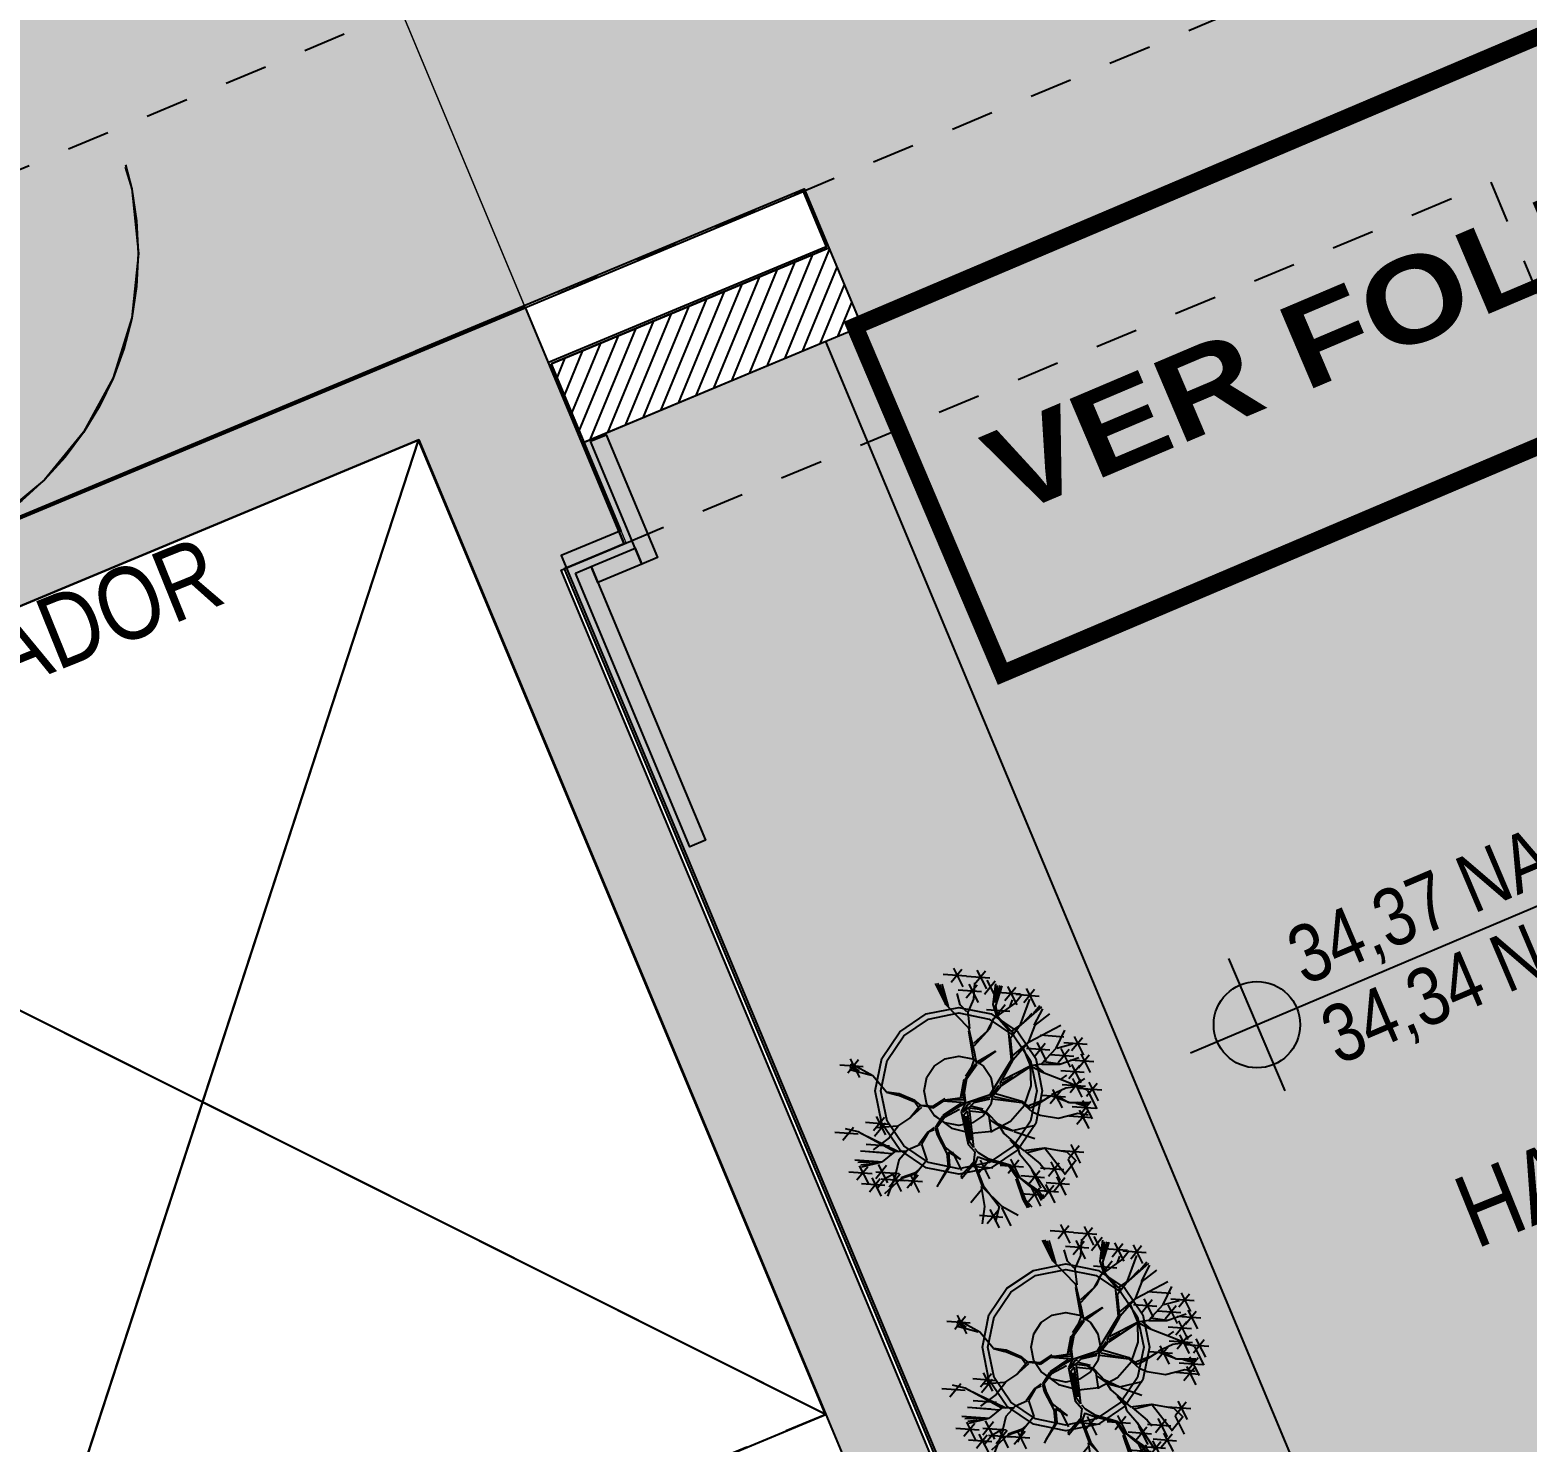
# Model space of a CAD drawing. Header units: metres. Extents: x -154 to 570, y -18 to 184.
# Drawn here: x -40.613 to -37.107, y 13.871 to 17.181 of the extents above; entities that cross this region are included whole.
import ezdxf
from ezdxf.enums import TextEntityAlignment as Align
from ezdxf.xclip import XClip

# ---------------------------------------------------------------- set-up
doc = ezdxf.new("R2010")
doc.units = ezdxf.units.M
doc.header["$XCLIPFRAME"] = 0
for name, pattern in [('CENTER', [2, 1.25, -0.25, 0.25, -0.25]), ('CIRCULAÇAO VERTICAL EMBASAMENTO$0$DASHEDX2', [1.5, 1, -0.5]), ('PUC TORRE A$0$DASHEDX2', [1.5, 1, -0.5]), ('PUC TORRE A$0$ESTILO_TQS_0004', [1.12, 0.5, -0.2, 0.01, -0.2, 0.01, -0.2])]:
    doc.linetypes.add(name, pattern=pattern)
for name, color, linetype in [('ARQ-AUX', 7, 'Continuous'), ('ARQ-DIM - EMBASAM', 2, 'Continuous'), ('ARQ-SIM - EMBASAM', 1, 'Continuous'), ('ARQ-TXT - EMBASAM', 2, 'Continuous'), ('CIRCULAÇAO VERTICAL EMBASAMENTO$0$ARQ-ALV ACAB', 4, 'Continuous'), ('CIRCULAÇAO VERTICAL EMBASAMENTO$0$ARQ-ALV OSSO', 5, 'Continuous'), ('CIRCULAÇAO VERTICAL EMBASAMENTO$0$ARQ-PRJ', 7, 'CIRCULAÇAO VERTICAL EMBASAMENTO$0$DASHEDX2'), ('CIRCULAÇAO VERTICAL EMBASAMENTO$0$ARQ-SIM', 1, 'Continuous'), ('PUC TORRE A$0$1', 232, 'PUC TORRE A$0$DASHEDX2'), ('PUC TORRE A$0$205', 7, 'PUC TORRE A$0$ESTILO_TQS_0004'), ('PUC TORRE A$0$4', 2, 'Continuous'), ('PUC TORRE A$0$JL-LAY', 7, 'Continuous'), ('PUC$0$ARQ-ALV ACAB', 4, 'Continuous'), ('PUC$0$ARQ-ALV OSSO', 5, 'Continuous'), ('PUC$0$ARQ-ENCH', 1, 'Continuous')]:
    doc.layers.add(name, color=color, linetype=linetype)
doc.layers.add('CIRCULAÇAO VERTICAL EMBASAMENTO$0$ARQ-FORRO', color=9, linetype='Continuous', lineweight=5)
doc.layers.add('PUC$0$ARQ-FORRO', color=9, linetype='Continuous', lineweight=5)
doc.styles.add('Adesa', font='ARIALN.TTF')
doc.styles.add('ARN_3', font='arialbd.ttf', dxfattribs={"width": 1.25, "height": 3})

# ---------------------------------------------------------------- blocks, each defined once
blk = doc.blocks.new('PUC$0$forro area comum')
at = {"layer": 'PUC$0$ARQ-FORRO'}
h = blk.add_hatch(color=256, dxfattribs=at)
h.dxf.hatch_style = 1
h.paths.add_polyline_path([(11.6882, 2.455), (11.6882, 2.0562), (14.5982, 2.0547), (14.5982, 2.455), (22.4606, 2.455), (22.4606, 2.0562), (25.295, 2.056), (25.295, 2.4552), (26.4562, 2.4546), (26.4563, 3.9549), (5.17, 3.9599), (5.0963, 3.9584), (3.8246, 3.96), (3.825, 9.24), (2.3202, 9.2404), (2.3201, 3.955), (-1.06, 3.955), (-1.06, 4.3049), (-0.355, 4.305), (-0.355, 4.5591), (-0.2032, 4.5606), (-0.2032, 8.4256), (-4.865, 8.4256), (-4.865, 4.9649), (-4.6551, 4.9649), (-4.655, 4.1049), (-3.945, 4.1049), (-3.945, 3.9549), (-11.1863, 3.9549), (-11.1863, 2.455), (-10.025, 2.455), (-10.025, 2.0558), (-7.1264, 2.0558), (-7.1264, 2.455)])
at = {"layer": 'PUC$0$ARQ-FORRO', "elevation": 0}
blk.add_lwpolyline([(3.825, 9.24), (2.3202, 9.2404), (2.3201, 3.955), (-1.06, 3.955), (-1.06, 4.3049), (-0.355, 4.305), (-0.355, 4.5591), (-0.2032, 4.5606), (-0.2032, 8.4256), (-4.865, 8.4256), (-4.865, 4.9649), (-4.6551, 4.9649), (-4.655, 4.1049), (-3.945, 4.1049), (-3.945, 3.9549), (-11.1863, 3.9549), (-11.1863, 2.455), (-10.025, 2.455), (-10.025, 2.0558), (-7.1264, 2.0558), (-7.1264, 2.455), (11.6882, 2.455)], dxfattribs=at)
blk = doc.blocks.new('CIRCULAÇAO VERTICAL EMBASAMENTO')
at = {"layer": 'CIRCULAÇAO VERTICAL EMBASAMENTO$0$ARQ-FORRO'}
h = blk.add_hatch(color=256, dxfattribs=at)
h.dxf.hatch_style = 1
h.paths.add_polyline_path([(-0.3501, 2.452), (5.5549, 2.4551), (5.555, 3.9601), (4.98, 3.96), (4.98, 4.4652), (3.8253, 4.4654), (3.8249, 9.235), (2.3249, 9.2351), (2.3249, 3.955), (-0.3501, 3.955)])
at = {"layer": 'CIRCULAÇAO VERTICAL EMBASAMENTO$0$ARQ-ALV ACAB', "elevation": 0}
blk.add_lwpolyline([(2.125, 4.83), (2.3249, 4.83), (2.325, 3.955), (-0.3501, 3.955)], dxfattribs=at)
at = {"layer": 'CIRCULAÇAO VERTICAL EMBASAMENTO$0$ARQ-ALV OSSO', "elevation": 0}
blk.add_lwpolyline([(-0.075, 9.43), (2.52, 9.43), (2.52, 9.2401), (2.3199, 9.2401), (2.3199, 8.55), (2.13, 8.55), (2.13, 9.2401), (0, 9.2401), (0, 6.765), (2.13, 6.765), (2.13, 7.4449), (2.32, 7.4449), (2.3199, 5.935), (2.13, 5.935), (2.13, 6.625), (0, 6.625), (0, 4.15), (2.13, 4.15), (2.13, 4.825), (2.3199, 4.825), (2.32, 3.96), (-0.3501, 3.96)], dxfattribs=at)
at = {"layer": 'CIRCULAÇAO VERTICAL EMBASAMENTO$0$ARQ-FORRO', "elevation": 0}
blk.add_lwpolyline([(-0.3501, 2.452), (5.5549, 2.4551), (5.555, 3.9601), (4.98, 3.96), (4.98, 4.4652), (3.8253, 4.4654), (3.8249, 9.235), (2.3249, 9.2351), (2.3249, 3.955), (-0.3501, 3.955)], close=True, dxfattribs=at)
at = {"layer": 'CIRCULAÇAO VERTICAL EMBASAMENTO$0$ARQ-PRJ'}
blk.add_circle((1.13, 3.205, 0), 0.75, dxfattribs=at)
at = {"layer": 'CIRCULAÇAO VERTICAL EMBASAMENTO$0$ARQ-SIM', "elevation": 0}
for points in [[(2.13, 6.625), (0, 4.15)], [(0, 6.625), (2.13, 4.15)]]:
    blk.add_lwpolyline(points, dxfattribs=at)
blk = doc.blocks.new('PUC')
at = {"layer": 'PUC$0$ARQ-ENCH'}
h = blk.add_hatch(dxfattribs=at)
h.set_pattern_fill('ANSI31', color=256, scale=0.01)
h.set_pattern_definition([(45, (3e-05, 0.040004), (-0.02245064, 0.02245064), [])])
h.paths.add_polyline_path([(-0.355, 4.1049), (-1.06, 4.1049), (-1.06, 4.3049), (-0.355, 4.3049)])
at = {"layer": 'PUC$0$ARQ-ALV ACAB', "elevation": 0}
blk.add_lwpolyline([(-0.355, 4.1049), (-0.355, 4.529), (-0.2032, 4.529), (-0.2036, 8.4256)], dxfattribs=at)
at = {"layer": 'PUC$0$ARQ-ALV ACAB'}
blk.add_lwpolyline([(-0.0732, 3.9549), (-1.06, 3.9549), (-1.06, 4.1049), (-0.355, 4.1049)], dxfattribs=at)
at = {"layer": 'PUC$0$ARQ-ALV OSSO'}
blk.add_lwpolyline([(-0.35, 3.9599), (-1.055, 3.9599), (-1.055, 4.0999), (-0.35, 4.0999)], dxfattribs=at)
at = {"layer": 'PUC$0$ARQ-ENCH'}
blk.add_lwpolyline([(-0.355, 4.1049), (-1.06, 4.1049), (-1.06, 4.3049), (-0.355, 4.3049)], close=True, dxfattribs=at)
at = {"layer": 'PUC$0$ARQ-ALV ACAB'}
blk.add_blockref('CIRCULAÇAO VERTICAL EMBASAMENTO', (0, 0), dxfattribs=at)
at = {"layer": 'PUC$0$ARQ-FORRO'}
blk.add_blockref('PUC$0$forro area comum', (0, 0), dxfattribs=at)
blk = doc.blocks.new('PUC TORRE A$0$oriental bambu mosso1')
for p, q in [((33.8405, 36.2067), (33.7861, 36.2709)), ((33.8281, 36.2598), (33.8044, 36.1891)), ((33.8464, 36.2356), (33.7851, 36.23)), ((33.7984, 36.2359), (33.8386, 36.1648)), ((33.8061, 36.2396), (33.8205, 36.2069)), ((33.8205, 36.2069), (33.8138, 36.2451)), ((33.8422, 36.159), (33.8177, 36.245)), ((34.2086, 36.1525), (34.2426, 36.2258)), ((34.2102, 36.1392), (34.2517, 36.2123)), ((34.2105, 36.1525), (34.2444, 36.218)), ((34.2348, 36.232), (34.2111, 36.1613)), ((34.3332, 36.1703), (34.2788, 36.2345)), ((34.3208, 36.2234), (34.2972, 36.1527)), ((33.8348, 36.0831), (33.8422, 36.159)), ((34.2058, 36.033), (34.2086, 36.1525)), ((34.3311, 36.0918), (34.2767, 36.156)), ((34.3392, 36.1992), (34.2779, 36.1936)), ((34.3873, 36.1053), (34.3329, 36.1695)), ((34.3749, 36.1584), (34.3512, 36.0877)), ((33.6552, 36.0492), (33.6008, 36.1134)), ((34.2431, 36.0793), (34.2439, 36.1136)), ((34.2439, 36.1136), (34.2654, 36.1512)), ((34.3371, 36.1207), (34.2758, 36.1151)), ((34.2929, 36.0934), (34.3374, 36.1324)), ((34.3187, 36.1449), (34.295, 36.0741)), ((34.3932, 36.1342), (34.3319, 36.1286)), ((34.3745, 36.1082), (34.3508, 36.0375)), ((33.6612, 36.0781), (33.5999, 36.0725)), ((33.6613, 36.055), (33.6374, 36.0954)), ((33.7016, 35.9135), (33.6613, 36.055)), ((33.6648, 36.0454), (33.7127, 35.9019)), ((33.7581, 35.9953), (33.7037, 36.0595)), ((33.7457, 36.0484), (33.722, 35.9777)), ((33.8348, 36.0831), (33.8549, 36.0466)), ((33.8625, 36.0464), (33.8348, 36.0831)), ((33.88, 35.9853), (33.8549, 36.0466)), ((33.8839, 35.9889), (33.8625, 36.0464)), ((34.2076, 36.0291), (34.2449, 36.0757)), ((34.2449, 36.0757), (34.2929, 36.0934)), ((34.3273, 36.0302), (34.3872, 36.076)), ((34.3309, 36.0204), (34.3983, 36.055)), ((34.3928, 36.084), (34.3315, 36.0784)), ((34.387, 36.0685), (34.337, 36.0316)), ((34.337, 36.0316), (34.3946, 36.0606)), ((34.4227, 35.9865), (34.3683, 36.0507)), ((33.6347, 35.9284), (33.5803, 35.9926)), ((33.6723, 35.9363), (33.6179, 36.0005)), ((33.7032, 35.9387), (33.6488, 36.0029)), ((33.7523, 36.0076), (33.691, 36.002)), ((33.764, 36.0242), (33.7027, 36.0186)), ((33.7751, 35.9687), (33.7155, 36.0214)), ((34.1353, 35.9377), (34.1982, 36.0254)), ((34.1584, 35.9582), (34.2058, 36.033)), ((34.2921, 35.9929), (34.2427, 35.9788)), ((34.2578, 35.9785), (34.2921, 35.9929)), ((34.2921, 35.9929), (34.3849, 35.9774)), ((34.3574, 35.9986), (34.2961, 35.993)), ((34.3515, 35.9697), (34.297, 36.0339)), ((34.3056, 35.9887), (34.3273, 36.0302)), ((34.3092, 35.9886), (34.3309, 36.0204)), ((34.3662, 35.9818), (34.3891, 35.9925)), ((34.4286, 36.0154), (34.3673, 36.0098)), ((34.4103, 36.0396), (34.3866, 35.9689)), ((34.4644, 35.9332), (34.41, 35.9974)), ((33.5952, 35.9424), (33.5339, 35.9368)), ((33.5893, 35.9135), (33.5349, 35.9777)), ((33.5769, 35.9666), (33.5532, 35.8959)), ((33.6429, 35.9187), (33.5792, 35.9581)), ((33.6448, 35.9186), (33.5816, 35.979)), ((33.5831, 35.9656), (33.6298, 35.9284)), ((33.6907, 35.9134), (33.6363, 35.9776)), ((33.7236, 35.9605), (33.6536, 35.9716)), ((33.7788, 35.9668), (33.7236, 35.9605)), ((33.8299, 35.958), (33.7751, 35.9687)), ((33.8223, 35.9581), (33.885, 35.9548)), ((33.887, 35.9624), (33.8299, 35.958)), ((33.8757, 35.9626), (33.88, 35.9853)), ((33.8869, 35.9585), (33.8839, 35.9889)), ((33.9036, 35.9372), (33.8869, 35.9585)), ((33.9147, 35.9275), (33.8888, 35.9585)), ((33.9109, 35.9237), (33.9036, 35.9372)), ((34.1141, 35.9285), (34.1353, 35.9377)), ((34.133, 35.9206), (34.1584, 35.9582)), ((34.174, 35.9746), (34.2578, 35.9785)), ((34.2427, 35.9788), (34.1781, 35.9823)), ((34.3003, 35.9261), (34.3056, 35.9887)), ((34.3039, 35.9166), (34.3064, 35.9547)), ((34.3064, 35.9547), (34.3092, 35.9886)), ((34.3455, 35.9098), (34.4337, 35.9498)), ((34.3849, 35.9774), (34.427, 35.9823)), ((34.4703, 35.9621), (34.409, 35.9565)), ((34.452, 35.9863), (34.4283, 35.9156)), ((33.5906, 35.8515), (33.5362, 35.9157)), ((33.5782, 35.9046), (33.5546, 35.8339)), ((33.6463, 35.8978), (33.585, 35.8921)), ((33.6565, 35.8447), (33.6021, 35.9089)), ((33.6279, 35.9219), (33.6043, 35.8512)), ((33.7016, 35.9116), (33.6448, 35.9186)), ((33.7351, 35.8804), (33.7016, 35.9116)), ((33.9544, 35.9151), (33.9109, 35.9237)), ((33.9639, 35.9169), (33.9147, 35.9275)), ((34.0061, 35.8537), (33.9544, 35.9151)), ((33.9619, 35.9131), (34.0123, 35.8739)), ((34.0082, 35.8646), (33.9619, 35.9131)), ((34.0059, 35.8515), (34.0219, 35.8835)), ((34.0085, 35.8798), (34.0627, 35.9164)), ((34.0219, 35.8835), (34.0662, 35.9144)), ((34.0296, 35.8814), (34.072, 35.9108)), ((34.0662, 35.9144), (34.1312, 35.9265)), ((34.072, 35.9108), (34.133, 35.9206)), ((34.1141, 35.9285), (34.0741, 35.9201)), ((34.1384, 35.9186), (34.216, 35.9054)), ((34.1405, 35.9263), (34.2141, 35.9074)), ((34.2317, 35.8443), (34.3003, 35.9261)), ((34.2335, 35.8385), (34.2864, 35.9019)), ((34.2864, 35.9019), (34.3357, 35.9081)), ((34.3093, 35.9107), (34.296, 35.9091)), ((34.3039, 35.9166), (34.3509, 35.9078)), ((34.3357, 35.9081), (34.4439, 35.9001)), ((34.3509, 35.9078), (34.4043, 35.9085)), ((34.3789, 35.8732), (34.4417, 35.8924)), ((34.4421, 35.9076), (34.4061, 35.9049)), ((33.5966, 35.8804), (33.5353, 35.8748)), ((33.6075, 35.8682), (33.5674, 35.8635)), ((33.6483, 35.8274), (33.5686, 35.8312)), ((33.6508, 35.8539), (33.5702, 35.8179)), ((33.6586, 35.8416), (33.5973, 35.836)), ((33.6527, 35.8127), (33.5983, 35.8769)), ((33.6509, 35.8558), (33.6075, 35.8682)), ((33.6403, 35.8658), (33.6166, 35.795)), ((33.6913, 35.8796), (33.6509, 35.8558)), ((33.7389, 35.8822), (33.6913, 35.8796)), ((33.786, 35.8641), (33.7389, 35.8822)), ((33.7897, 35.8621), (33.7618, 35.8076)), ((33.8356, 35.8762), (33.7822, 35.8679)), ((33.8375, 35.8742), (33.7897, 35.8621)), ((33.852, 35.8454), (33.8294, 35.7737)), ((33.864, 35.8717), (33.8356, 35.8762)), ((33.8556, 35.8377), (33.8373, 35.7831)), ((33.8582, 35.8661), (33.8375, 35.8742)), ((33.8659, 35.8679), (33.852, 35.8454)), ((33.8695, 35.864), (33.8556, 35.8377)), ((33.9135, 35.8781), (33.8659, 35.8679)), ((33.9152, 35.8705), (33.8695, 35.864)), ((33.9734, 35.8426), (33.9063, 35.7417)), ((34.0061, 35.8537), (33.9135, 35.8781)), ((33.9738, 35.8521), (33.9152, 35.8705)), ((33.993, 35.8649), (33.9174, 35.8799)), ((34.0061, 35.8537), (33.9734, 35.8426)), ((34.0057, 35.8438), (33.9752, 35.8371)), ((33.9752, 35.8371), (34.0055, 35.8325)), ((34.0037, 35.8305), (34.0258, 35.8015)), ((34.0055, 35.8325), (34.0284, 35.8319)), ((34.0169, 35.8397), (34.0057, 35.8438)), ((34.0059, 35.8515), (34.0296, 35.8814)), ((34.0061, 35.8537), (34.0847, 35.8041)), ((34.0061, 35.8537), (34.0903, 35.8114)), ((34.0113, 35.8322), (34.035, 35.7937)), ((34.0284, 35.8319), (34.0788, 35.8004)), ((34.0903, 35.8114), (34.2317, 35.8443)), ((34.1457, 35.814), (34.2335, 35.8385)), ((34.2375, 35.8403), (34.323, 35.8461)), ((34.2452, 35.8514), (34.321, 35.8442)), ((34.3531, 35.7701), (34.2987, 35.8342)), ((34.3229, 35.8441), (34.4455, 35.8051)), ((34.323, 35.8461), (34.3805, 35.8712)), ((34.4224, 35.7674), (34.368, 35.8316)), ((34.3805, 35.8712), (34.4468, 35.8619)), ((33.7015, 35.7931), (33.6402, 35.7875)), ((33.6956, 35.7642), (33.6412, 35.8283)), ((33.699, 35.8015), (33.6483, 35.8274)), ((33.6973, 35.8073), (33.6521, 35.8292)), ((33.699, 35.8015), (33.655, 35.7854)), ((33.6832, 35.8172), (33.6595, 35.7465)), ((33.7143, 35.8049), (33.6973, 35.8073)), ((33.7618, 35.8076), (33.699, 35.8015)), ((33.8492, 35.724), (33.8413, 35.7943)), ((33.9996, 35.8287), (33.9117, 35.7206)), ((33.9162, 35.7473), (33.9711, 35.8275)), ((33.9902, 35.829), (33.9236, 35.7452)), ((33.9236, 35.7452), (33.9728, 35.8181)), ((33.9711, 35.8275), (33.9902, 35.829)), ((33.9959, 35.8231), (34.0309, 35.7786)), ((34.0258, 35.8015), (34.0346, 35.7746)), ((34.0309, 35.7786), (34.0305, 35.7596)), ((34.0844, 35.7944), (34.1487, 35.7096)), ((34.0846, 35.8003), (34.1377, 35.8048)), ((34.0847, 35.8041), (34.1359, 35.8123)), ((34.0939, 35.7962), (34.1378, 35.7269)), ((34.1053, 35.7998), (34.1527, 35.7133)), ((34.1377, 35.8048), (34.1457, 35.814)), ((34.1416, 35.8047), (34.2719, 35.7768)), ((34.1475, 35.8101), (34.1928, 35.7977)), ((34.159, 35.8156), (34.2645, 35.7809)), ((34.2719, 35.7768), (34.2982, 35.7571)), ((34.3591, 35.799), (34.2978, 35.7933)), ((34.3407, 35.8231), (34.3171, 35.7524)), ((34.3743, 35.7592), (34.443, 35.7825)), ((33.7982, 35.7365), (33.7192, 35.7152)), ((33.8018, 35.7327), (33.7318, 35.7186)), ((33.8294, 35.7737), (33.7982, 35.7365)), ((33.837, 35.7735), (33.8038, 35.7345)), ((33.8465, 35.7637), (33.8229, 35.693)), ((33.837, 35.7717), (33.8492, 35.724)), ((33.9063, 35.7417), (33.9036, 35.7056)), ((33.9117, 35.7206), (33.9162, 35.7473)), ((34.0305, 35.7596), (33.9952, 35.713)), ((34.0245, 35.7484), (34.0312, 35.7083)), ((34.0346, 35.7746), (34.0332, 35.7158)), ((34.2663, 35.775), (34.2786, 35.733)), ((34.2775, 35.7692), (34.2805, 35.731)), ((34.2786, 35.733), (34.3056, 35.6697)), ((34.2982, 35.7571), (34.3743, 35.7592)), ((34.2982, 35.7555), (34.3427, 35.7089)), ((34.3096, 35.7569), (34.3446, 35.7088)), ((34.4035, 35.7222), (34.3422, 35.7166)), ((34.3976, 35.6933), (34.3432, 35.7575)), ((34.3852, 35.7464), (34.3615, 35.6757)), ((34.3762, 35.7572), (34.4266, 35.7276)), ((34.4618, 35.6891), (34.4074, 35.7533)), ((34.4494, 35.7422), (34.4258, 35.6714)), ((33.8082, 35.6813), (33.8015, 35.6731)), ((33.8015, 35.6731), (33.869, 35.6779)), ((33.871, 35.6835), (33.8082, 35.6813)), ((33.8726, 35.6818), (33.8328, 35.5974)), ((33.8724, 35.6743), (33.8387, 35.5992)), ((33.9078, 35.6184), (33.8534, 35.6826)), ((33.8954, 35.6715), (33.8718, 35.6007)), ((33.8996, 35.6869), (33.8724, 35.6743)), ((33.9036, 35.7056), (33.8726, 35.6818)), ((33.8995, 35.685), (33.9174, 35.6465)), ((33.9115, 35.7151), (33.9111, 35.696)), ((33.9111, 35.696), (33.9195, 35.6561)), ((34.0332, 35.7158), (34.0247, 35.6781)), ((34.0247, 35.6781), (34.0301, 35.5849)), ((34.0329, 35.7006), (34.0547, 35.6602)), ((34.0333, 35.7215), (34.0547, 35.6622)), ((34.1487, 35.7096), (34.1514, 35.66)), ((34.1527, 35.7133), (34.1557, 35.6751)), ((34.1557, 35.6751), (34.1801, 35.6671)), ((34.1559, 35.6864), (34.2068, 35.6626)), ((34.2726, 35.6112), (34.2182, 35.6754)), ((34.3056, 35.6697), (34.347, 35.5737)), ((34.3834, 35.6257), (34.329, 35.6899)), ((34.3427, 35.7089), (34.4082, 35.677)), ((34.371, 35.6788), (34.3474, 35.6081)), ((34.4345, 35.628), (34.3801, 35.6922)), ((34.4221, 35.6811), (34.3985, 35.6104)), ((34.4678, 35.718), (34.4065, 35.7124)), ((33.9138, 35.6473), (33.8525, 35.6417)), ((33.9174, 35.6465), (33.9541, 35.5848)), ((33.9195, 35.6561), (33.9598, 35.5828)), ((34.0271, 35.6153), (34.0113, 35.5872)), ((34.024, 35.6457), (34.0212, 35.606)), ((34.0546, 35.6565), (34.089, 35.5854)), ((34.0547, 35.6622), (34.124, 35.6188)), ((34.1514, 35.66), (34.1621, 35.6314)), ((34.1621, 35.6314), (34.2009, 35.5771)), ((34.1801, 35.6671), (34.2405, 35.6521)), ((34.2786, 35.6401), (34.2172, 35.6345)), ((34.2602, 35.6642), (34.2365, 35.5935)), ((34.2405, 35.6521), (34.2694, 35.5871)), ((34.2444, 35.654), (34.2973, 35.634)), ((34.2521, 35.6483), (34.2675, 35.5891)), ((34.3564, 35.6162), (34.295, 35.6106)), ((34.3504, 35.5873), (34.296, 35.6515)), ((34.2973, 35.634), (34.3176, 35.6183)), ((34.3075, 35.6677), (34.3319, 35.6636)), ((34.338, 35.6404), (34.3143, 35.5697)), ((34.3176, 35.6183), (34.3688, 35.6094)), ((34.3894, 35.6546), (34.3281, 35.649)), ((34.4405, 35.6569), (34.3792, 35.6513)), ((33.8241, 35.5931), (33.7627, 35.5875)), ((33.8312, 35.6028), (33.7879, 35.543)), ((33.8387, 35.5992), (33.8249, 35.5064)), ((33.8328, 35.5974), (33.8325, 35.5004)), ((33.9934, 35.5718), (33.932, 35.5662)), ((33.9874, 35.5429), (33.933, 35.6071)), ((33.9541, 35.5848), (33.9435, 35.534)), ((33.9598, 35.5828), (33.9491, 35.5394)), ((33.975, 35.596), (33.9513, 35.5253)), ((34.0113, 35.5872), (34.0061, 35.5303)), ((34.0301, 35.5849), (34.0899, 35.5379)), ((34.0319, 35.5791), (34.0379, 35.5087)), ((34.0355, 35.5696), (34.0936, 35.534)), ((34.2009, 35.5771), (34.2628, 35.5398)), ((34.3194, 35.5062), (34.265, 35.5704)), ((34.2694, 35.5871), (34.3177, 35.5385)), ((34.2842, 35.5697), (34.3043, 35.5311)), ((34.288, 35.5696), (34.3118, 35.5348)), ((34.3454, 35.5725), (34.3217, 35.5018)), ((34.3879, 35.5649), (34.3266, 35.5593)), ((34.382, 35.536), (34.3276, 35.6002)), ((34.3696, 35.5891), (34.3459, 35.5184)), ((33.7879, 35.543), (33.7377, 35.5063)), ((33.8062, 35.4693), (33.7518, 35.5335)), ((33.7938, 35.5224), (33.7701, 35.4516)), ((33.9037, 35.4626), (33.9396, 35.5322)), ((33.9435, 35.534), (33.9094, 35.4569)), ((33.9491, 35.5394), (33.9566, 35.4426)), ((33.9641, 35.4479), (33.9508, 35.528)), ((34.0129, 35.4628), (33.9585, 35.527)), ((34.0005, 35.5159), (33.9769, 35.4452)), ((34.0061, 35.5303), (33.9824, 35.4132)), ((34.0379, 35.5087), (34.0353, 35.4822)), ((34.0898, 35.5341), (34.0738, 35.4168)), ((34.0899, 35.5379), (34.1358, 35.4703)), ((34.2927, 35.5194), (34.2314, 35.5138)), ((34.2867, 35.4905), (34.2323, 35.5547)), ((34.2743, 35.5436), (34.2507, 35.4728)), ((34.2628, 35.5398), (34.2847, 35.5089)), ((34.3254, 35.5351), (34.2641, 35.5295)), ((34.307, 35.5593), (34.2834, 35.4886)), ((33.8121, 35.4982), (33.7508, 35.4926)), ((33.8249, 35.5064), (33.7766, 35.4772)), ((33.8284, 35.4979), (33.8048, 35.4272)), ((33.8325, 35.5004), (33.8516, 35.4353)), ((33.8935, 35.4289), (33.9037, 35.4626)), ((33.8989, 35.4249), (33.9075, 35.4605)), ((33.9094, 35.4569), (33.9066, 35.4208)), ((33.9663, 35.4189), (33.9119, 35.4831)), ((33.9539, 35.472), (33.9302, 35.4012)), ((34.0112, 35.3898), (33.9568, 35.454)), ((34.0189, 35.4917), (33.9576, 35.4861)), ((34.0877, 35.4615), (34.0264, 35.4559)), ((34.0818, 35.4326), (34.0274, 35.4968)), ((34.0694, 35.4857), (34.0457, 35.4149)), ((34.1826, 35.454), (34.1213, 35.4484)), ((34.1767, 35.4251), (34.1223, 35.4893)), ((34.1358, 35.4703), (34.1366, 35.4286)), ((34.1643, 35.4782), (34.1406, 35.4074)), ((33.9722, 35.4478), (33.9109, 35.4422)), ((33.9566, 35.4426), (33.9462, 35.414)), ((33.9539, 35.4123), (33.958, 35.4348)), ((34.0172, 35.4187), (33.9559, 35.4131)), ((33.9594, 35.4121), (33.9641, 35.4479)), ((33.9988, 35.4429), (33.9751, 35.3722)), ((34.0645, 35.4095), (34.0031, 35.4039)), ((34.0585, 35.3806), (34.0041, 35.4448)), ((34.0461, 35.4337), (34.0224, 35.363)), ((34.138, 35.4252), (34.0767, 35.4196)), ((34.1196, 35.4494), (34.0959, 35.3786))]:
    blk.add_line(p, q)
for radius in [0.3, 0.28, 0.125]:
    blk.add_circle((34.0199, 35.9008), radius)
blk.add_arc((34.0972, 35.8925), 0.2025, 177.654, 348.2285)
blk = doc.blocks.new('PUC TORRE A$0$A$C8d4640df')
at = {"layer": 'PUC TORRE A$0$JL-LAY'}
for points in [[(0.7653, 4.1), (0.1463, 4.0999), (0.1463, 3.8449), (-0.0055, 3.8449), (-0.005, -0.0207), (0.7653, -0.0207), (0.7653, 4.1)], [(0.1663, 4.0967), (0.2063, 4.0967), (0.2063, 3.7849), (0.1663, 3.7849)], [(0.015, 3.8249), (0.055, 3.8249), (0.055, 3.1303), (0.015, 3.1303)], [(0.1663, 3.7849), (0.055, 3.7849), (0.055, 3.8249), (0.1663, 3.8249)]]:
    blk.add_lwpolyline(points, close=True, dxfattribs=at)
at = {"layer": 'PUC TORRE A$0$JL-LAY', "xscale": 0.6518534474581896, "yscale": 0.6518534474581896, "zscale": 0.6518534474581896, "rotation": 22.82497870177607}
for p in [(-10.9853, -27.8125, 0), (-10.9853, -28.4636, 0)]:
    blk.add_blockref('PUC TORRE A$0$oriental bambu mosso1', p, dxfattribs=at)
blk = doc.blocks.new('PUC TORRE A$0$est-lo-08-6sa-r00')
at = {"layer": 'PUC TORRE A$0$4'}
h = blk.add_hatch(color=8, dxfattribs=at)
h.dxf.hatch_style = 1
h.paths.add_polyline_path([(72.453596, -775.948263), (89.987707, -768.630138), (31.827874, -629.280097), (14.293763, -636.598222)], flags=17)
h.paths.add_polyline_path([(-113.904934, -1069.376461), (37.44213, -1006.209491), (30.123852, -988.675012), (-103.689101, -1044.523858), (-278.930329, -624.648636), (-286.248454, -607.114525), (-286.248475, -607.114534), (-307.05579, -557.260535), (-324.58988, -564.57865)])
h.paths.add_polyline_path([(-3206.956631, -1758.910157), (-3258.953832, -1634.325684), (-3291.25351, -1647.80644), (-3239.256309, -1772.390913)])
h.paths.add_polyline_path([(-2993.189754, -2271.092218), (-3020.151167, -2206.492821), (-3034.916841, -2212.655496), (-3140.452498, -1959.793707), (-3125.686931, -1953.631076), (-3148.796798, -1898.260198), (-3181.096477, -1911.740954), (-3025.489432, -2284.572974)])
h.paths.add_polyline_path([(-2947.092821, -1013.293024), (-2914.793142, -999.812268), (-2953.309588, -907.527473), (-2985.609266, -921.008229)])
h.paths.add_polyline_path([(-2727.356492, -1539.777801), (-2695.056814, -1526.297045), (-2733.573259, -1434.01225), (-2765.872938, -1447.493006)])
h.paths.add_polyline_path([(2122.48851, 465.414809), (2070.491309, 589.999283), (2038.191631, 576.518527), (2090.188832, 451.934053)])
h.paths.add_polyline_path([(2012.331384, 729.349548), (1857.495359, 1100.334221), (1825.19568, 1086.853465), (1852.1572, 1022.254111), (1866.922767, 1028.416743), (1971.687405, 777.4023), (1956.921838, 771.239669), (1980.031705, 715.868792)])
h.paths.add_polyline_path([(2336.253806, -46.763456), (2180.644029, 326.07511), (2148.34435, 312.594354), (2171.454218, 257.223477), (2186.219785, 263.386109), (2291.758175, 10.517772), (2276.992608, 4.355141), (2303.954128, -60.244212)])
h.paths.add_polyline_path([(-385.517235, -426.387329), (-595.433068, 76.567703), (-627.732746, 63.086948), (-600.771226, -1.512406), (-586.005659, 4.650226), (-426.161214, -378.334576), (-440.926781, -384.497208), (-417.816914, -439.868085)])
h.paths.add_polyline_path([(-83.249658, 290.335142), (-592.661728, 77.724364), (-382.747194, -425.227558), (-365.213083, -417.909434), (-567.809492, 67.508377), (-108.231212, 259.320275), (-7.318125, 17.534111), (-242.644353, -80.682824), (-140.96112, -324.314257), (-70.363251, -294.849176), (-77.681376, -277.315065), (-130.745133, -299.462021), (-217.792117, -90.898811), (0, 0), (87.04691, -208.563033), (33.983152, -230.709989), (41.301277, -248.2441), (126.664713, -212.616388), (103.554846, -157.245511), (88.789278, -163.408142), (-71.053705, 219.573157), (-56.288138, 225.735788)])
h.paths.add_polyline_path([(395.505667, -856.765828), (368.544148, -792.166475), (353.77858, -798.329106), (193.165052, -413.501599), (207.93062, -407.338968), (184.820752, -351.968091), (-61.579651, -454.806999), (-28.452664, -534.169213), (-10.918528, -526.85106), (-36.727415, -465.022986), (159.839199, -382.982958), (355.887864, -852.712473), (159.32125, -934.752501), (132.748402, -871.073625), (115.214297, -878.391765), (141.787139, -942.070626), (123.33018, -949.773915), (130.648305, -967.308026)])
h.paths.add_polyline_path([(-2506.849069, -2068.110104), (-2474.549391, -2054.629348), (-2513.065836, -1962.344553), (-2545.365515, -1975.825309)])
h.paths.add_polyline_path([(-2448.754924, -805.304224), (-2411.841008, -789.897642), (-2450.357453, -697.612846), (-2487.27137, -713.019428)])
h.paths.add_polyline_path([(-2277.356152, -1215.972989), (-2240.442235, -1200.566407), (-2278.958681, -1108.281611), (-2315.872597, -1123.688193)])
h.paths.add_polyline_path([(-2180.680405, -1447.606534), (-2143.766489, -1432.199951), (-2182.282934, -1339.915156), (-2219.196851, -1355.321738)])
h.paths.add_polyline_path([(-2008.511897, -1860.11957), (-1971.59798, -1844.712987), (-2010.114425, -1752.428192), (-2047.028342, -1767.834774)])
h.paths.add_polyline_path([(-1950.417031, -597.315415), (-1918.117353, -583.834659), (-1956.633798, -491.549864), (-1988.933477, -505.03062)])
h.paths.add_polyline_path([(-1779.018259, -1007.98418), (-1746.71858, -994.503424), (-1785.235026, -902.218629), (-1817.534704, -915.699385)])
h.paths.add_polyline_path([(-1682.342513, -1239.617725), (-1650.042834, -1226.136969), (-1688.559279, -1133.852174), (-1720.858958, -1147.33293)])
h.paths.add_polyline_path([(-1510.174004, -1652.130761), (-1477.874325, -1638.650005), (-1516.390771, -1546.36521), (-1548.690449, -1559.845966)])
h.paths.add_polyline_path([(-1456.693377, -391.252433), (-1424.393698, -377.771677), (-1462.910144, -285.486882), (-1495.209822, -298.967638)])
h.paths.add_polyline_path([(-1285.294604, -801.921198), (-1252.994926, -788.440442), (-1291.511371, -696.155647), (-1323.811049, -709.636403)])
h.paths.add_polyline_path([(-1188.618858, -1033.554743), (-1156.319179, -1020.073987), (-1194.835625, -927.789192), (-1227.135303, -941.269948)])
h.paths.add_polyline_path([(-1016.450349, -1446.067779), (-984.15067, -1432.587023), (-1022.667116, -1340.302228), (-1054.966794, -1353.782984)])
h.paths.add_polyline_path([(-962.969722, -185.189451), (-930.670043, -171.708695), (-969.186489, -79.4239), (-1001.486167, -92.904656)])
h.paths.add_polyline_path([(-791.570949, -595.858216), (-759.271271, -582.37746), (-797.787716, -490.092665), (-830.087394, -503.573421)])
h.paths.add_polyline_path([(-694.895203, -827.491761), (-662.595524, -814.011005), (-701.11197, -721.72621), (-733.411648, -735.206966)])
h.paths.add_polyline_path([(-522.726694, -1240.004797), (-490.427016, -1226.524041), (-528.943461, -1134.239246), (-561.243139, -1147.720002)])
h.paths.add_polyline_path([(1351.53574, 780.804163), (1383.835419, 794.284919), (1345.318973, 886.569714), (1313.019295, 873.088958)])
h.paths.add_polyline_path([(353.014255, 364.056225), (385.313934, 377.536981), (346.797488, 469.821776), (314.49781, 456.341021)])
h.paths.add_polyline_path([(848.583606, 570.889536), (885.497522, 586.296119), (846.981077, 678.580914), (810.067161, 663.174332)])
h.paths.add_polyline_path([(524.412013, -46.610109), (556.711692, -33.129353), (518.195247, 59.155442), (485.895568, 45.674686)])
h.paths.add_polyline_path([(1019.981364, 160.223202), (1056.895281, 175.629784), (1018.378835, 267.91458), (981.464919, 252.507997)])
h.paths.add_polyline_path([(621.088297, -278.244942), (653.387976, -264.764186), (614.87153, -172.479391), (582.571852, -185.960147)])
h.paths.add_polyline_path([(1116.657648, -71.411631), (1153.571565, -56.005049), (1115.055119, 36.279746), (1078.141203, 20.873164)])
h.paths.add_polyline_path([(1571.272069, 254.319386), (1603.571747, 267.800142), (1565.055302, 360.084937), (1532.755624, 346.604181)])
h.paths.add_polyline_path([(793.256806, -690.757979), (825.556485, -677.277223), (787.040039, -584.992428), (754.740361, -598.473183)])
h.paths.add_polyline_path([(1288.825976, -483.924234), (1325.739893, -468.517652), (1287.223447, -376.232856), (1250.309531, -391.639439)])
h.paths.add_polyline_path([(1791.777927, -274.009167), (1824.077605, -260.528411), (1785.56116, -168.243616), (1753.261481, -181.724371)])
h.paths.add_polyline_path([(-3349.413449, -1508.456443), (-3317.113664, -1494.975643), (-3340.223531, -1439.604766), (-3354.989097, -1445.767396), (-3459.75382, -1194.75275), (-3444.988254, -1188.590119), (-3471.949774, -1123.990766), (-3504.249559, -1137.471566)])
h.paths.add_polyline_path([(-359.658373, -579.215013), (-336.548603, -634.585903), (-321.782404, -628.423035), (-161.169457, -1013.250898), (-175.934676, -1019.413357), (-148.973267, -1084.012692), (-116.674634, -1070.532432), (-327.358782, -565.734293), (-359.65846, -579.215049)])
at = {"layer": 'PUC TORRE A$0$1'}
for p, q in [((207.930899, -407.338302), (410.961115, -322.600593)), ((410.961115, -322.600593), (571.574759, -707.428372))]:
    blk.add_line(p, q, dxfattribs=at)
for points in [[(404.810538, -260.151501), (184.820557, -351.967623)], [(255.16727, -611.387522), (58.600759, -693.427507)]]:
    blk.add_lwpolyline(points, dxfattribs=at)
at = {"layer": 'PUC TORRE A$0$205'}
blk.add_line((-3429.010899, -1778.446548), (2212.80602, 576.256213), dxfattribs=at)
at = {"layer": 'PUC TORRE A$0$4', "linetype": 'Continuous'}
blk.add_lwpolyline([(395.505667, -856.765828), (368.544148, -792.166475), (353.77858, -798.329106), (193.165052, -413.501599), (207.93062, -407.338968), (184.820752, -351.968091), (-61.579651, -454.806999), (-28.452664, -534.169213), (-10.918528, -526.85106), (-36.727415, -465.022986), (159.839199, -382.982958), (355.887864, -852.712473), (159.32125, -934.752501), (132.748402, -871.073625), (115.214297, -878.391765), (141.787139, -942.070626), (123.33018, -949.773915), (130.648305, -967.308026), (395.505667, -856.765828)], dxfattribs=at)
blk = doc.blocks.new('PUC TORRE A')
at = {"linetype": 'Continuous', "xscale": 0.01, "yscale": 0.01, "zscale": 0.01, "rotation": 337.346050855639}
blk.add_blockref('PUC TORRE A$0$est-lo-08-6sa-r00', (0, 0), dxfattribs=at)
at = {"rotation": 180}
blk.add_blockref('PUC', (0, 0), dxfattribs=at)
blk.add_blockref('PUC TORRE A$0$A$C8d4640df', (0.2036, -8.4049, 0))
blk = doc.blocks.new('NipAcOs')
at = {"layer": 'ARQ-SIM - EMBASAM'}
h = blk.add_hatch(color=256, dxfattribs=at)
h.dxf.hatch_style = 1
h.paths.add_polyline_path([(0, 0.15, 0.414214), (-0.15, 0), (0, 0)])
h.paths.add_polyline_path([(0.15, 0), (0, 0), (0, -0.15, 0.414214)])
for p, q in [((0, -0.25), (0, 0.25)), ((-0.25, 0), (0.15, 0)), ((0.15, 0), (1.5834, 0))]:
    blk.add_line(p, q, dxfattribs=at)
blk.add_circle((0, 0), 0.15, dxfattribs=at)
at = {"style": 'Adesa'}
for p in [(0.204, 0.06), (0.204, -0.24)]:
    blk.add_attdef('000,00', p, '', height=0.2, dxfattribs=at)
blk = doc.blocks.new('terreno + circ vert')
at = {"rotation": 202.6491162783326}
blk.add_blockref('CIRCULAÇAO VERTICAL EMBASAMENTO', (-41.3011, 20.0498, 0), dxfattribs=at)

msp = doc.modelspace()

# ---------------------------------------------------------------- linework, layer by layer
at = {"color": 12, "linetype": 'CENTER', "ltscale": 10, "const_width": 0.04}
msp.add_lwpolyline([(-38.6812, 16.4864), (-35.9507, 17.6454), (-35.6051, 16.8314), (-38.3356, 15.6723)], close=True, dxfattribs=at)

# ---------------------------------------------------------------- block references
at = {"layer": 'ARQ-AUX'}
ref = msp.add_blockref('PUC TORRE A', (-41.3011, 20.0503), dxfattribs=dict(at, rotation=22.65399974700688))
XClip(ref).set_block_clipping_path([(-39.4887443389, 9.0876903958), (22.5684148774, 6.6865170025), (22.1624403813, -11.147022554), (-39.3438260633, -13.5584077345)])
at = {"layer": 'ARQ-DIM - EMBASAM'}
msp.add_blockref('terreno + circ vert', (0, 0), dxfattribs=at)
at = {"layer": 'ARQ-SIM - EMBASAM'}
ref = msp.add_blockref('NipAcOs', (-37.7393, 14.8497), dxfattribs=dict(at, xscale=0.675, yscale=0.675, zscale=0.675, rotation=23))
ref.add_attrib('000,00', '34,34 NO', (-37.5492, 14.7544), dxfattribs={"layer": '0', "color": 2, "height": 0.135, "rotation": 23, "style": 'Adesa'})
ref.add_attrib('000,00', '34,37 NA', (-37.6283, 14.9408), dxfattribs={"layer": '0', "color": 2, "height": 0.135, "rotation": 23, "style": 'Adesa'})

# ---------------------------------------------------------------- texts
at = {"color": 12, "style": 'ARN_3', "width": 1.15}
msp.add_text('VER FOLHA 106', height=0.2, rotation=23, dxfattribs=at).set_placement((-38.3169, 16.0399))
at = {"layer": 'ARQ-TXT - EMBASAM', "style": 'Adesa'}
for s, p in [('ELEVADOR', (-40.672, 15.7208, 0)), ('HALL', (-37.0323, 14.4935, 0))]:
    msp.add_text(s, height=0.17, rotation=22, dxfattribs=at).set_placement(p, align=Align.MIDDLE)

doc.saveas('drawing.dxf')
